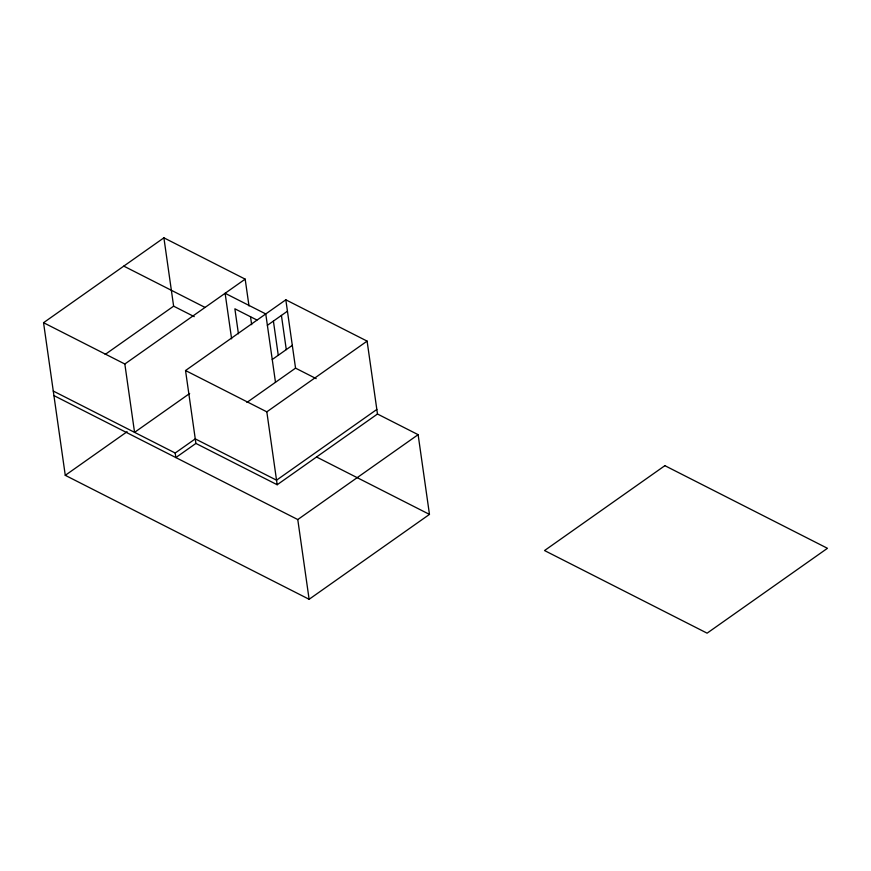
<?xml version="1.0" encoding="UTF-8"?>
<svg xmlns="http://www.w3.org/2000/svg" width="871" height="871" viewBox="0 0 871 871"><rect width="100%" height="100%" fill="white"/><g stroke="black" fill="none" stroke-linecap="round" stroke-linejoin="round"><path stroke-width="1.31" d="M377.481 414.008L277.185 484.744L195.91 443.426L185.534 370.534L285.819 299.798L367.105 341.116L377.481 414.008L418.124 434.673L429.468 514.402L309.118 599.281L65.271 475.326L43.55 322.706L163.9 237.827L245.176 279.134L248.997 305.939M105.173 354.443L173.623 306.167L194.244 316.641M43.55 322.706L124.836 364.013L245.176 279.134M267.386 325.329L287.441 311.187M65.271 475.326L127.101 431.722M189.66 393.496L134.559 432.354L124.836 364.013M272.253 359.505L292.308 345.352M53.273 391.046L175.202 453.018L195.256 438.875L276.543 480.182L376.827 409.457M246.918 402.435L295.552 368.139L316.173 378.624M195.91 443.426L175.844 457.569L175.202 453.018M185.534 370.534L266.82 411.841L367.105 341.116M53.926 395.597L297.773 519.552L418.124 434.673M256.934 320.016L234.876 308.802L238.425 333.778M123.78 266.112L205.066 307.43M316.641 457.046L429.468 514.402M285.819 299.798L295.552 368.139M281.42 315.433L286.287 349.598M273.407 321.094L278.263 355.259M297.773 519.552L309.118 599.281M275.486 382.282L265.764 313.941L225.121 293.287L231.61 338.841M266.82 411.841L277.185 484.744M250.521 316.663L251.665 324.698M163.9 237.827L173.623 306.167M664.889 465.669L544.538 550.548L707.1 633.173L827.45 548.295L664.889 465.669"/></g></svg>
